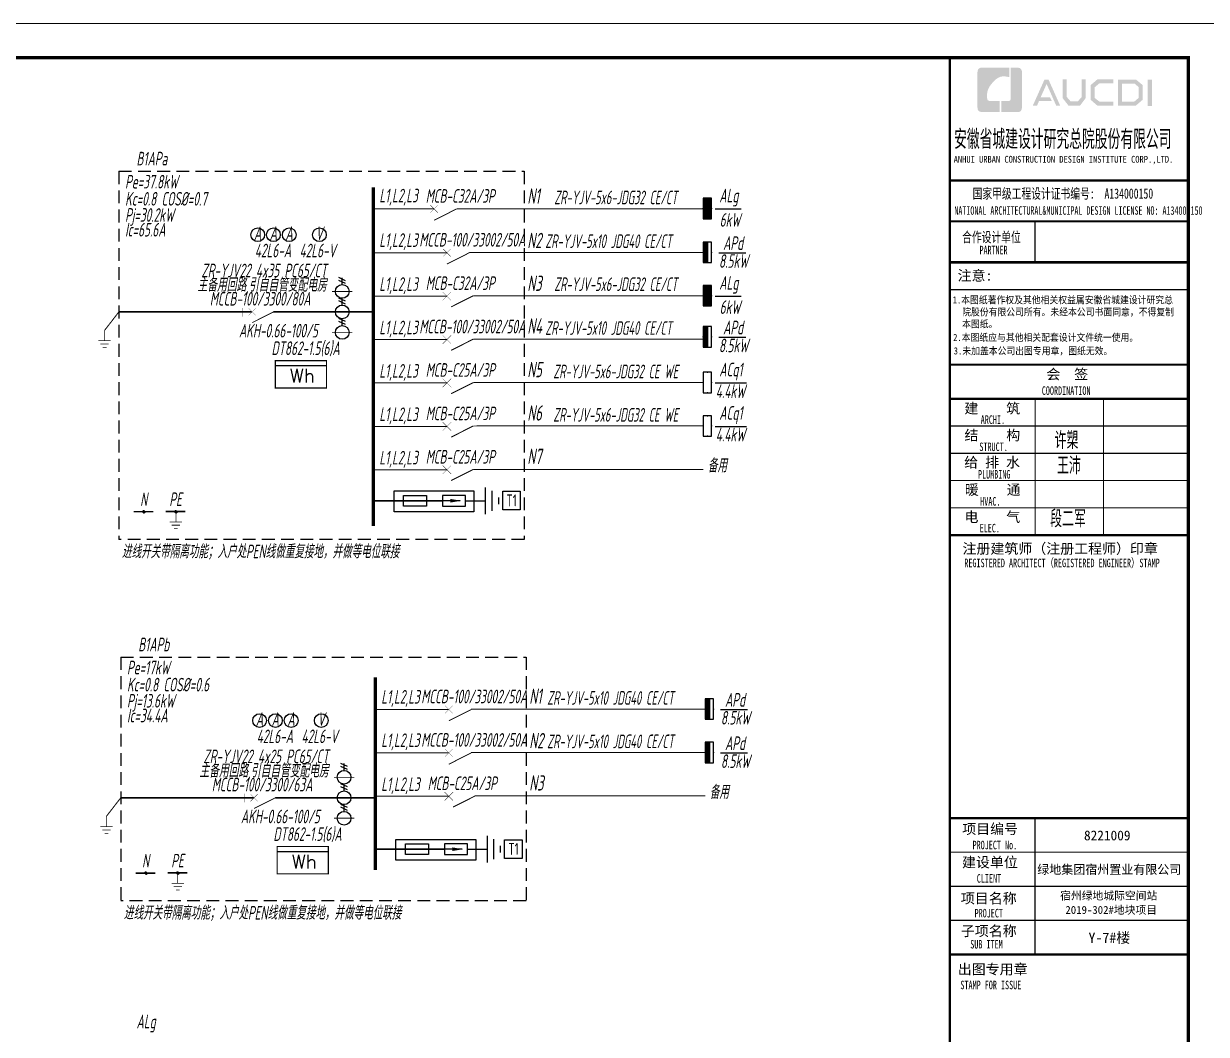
# Model space of a CAD drawing. Extents: x 3002737 to 4077523, y -995787 to -7267.
# Drawn here: x 3550400 to 3585077, y -669029 to -639387 of the extents above; entities that cross this region are included whole.
import ezdxf
from ezdxf.enums import TextEntityAlignment as Align

# ---------------------------------------------------------------- set-up
doc = ezdxf.new("R2010")
doc.units = 0
doc.header["$LTSCALE"] = 1000
doc.header["$MEASUREMENT"] = 0
doc.linetypes.add('DASH', pattern=[0.35, 0.25, -0.1])
doc.linetypes.add('DASH4', pattern=[0.1875, 0.125, -0.0625])
doc.layers.get('0').update_dxf_attribs({"linetype": 'CONTINUOUS'})
for name, color, linetype in [('!!电气', 1, 'CONTINUOUS'), ('DIM-照明', 7, 'CONTINUOUS'), ('ELEMENT', 3, 'CONTINUOUS'), ('EQUIP-箱柜', 3, 'CONTINUOUS'), ('PUB_TITLE', 4, 'CONTINUOUS'), ('WIRE-消防', 4, 'CONTINUOUS'), ('WIRE-照明', 2, 'CONTINUOUS'), ('图签文字', 4, 'CONTINUOUS'), ('照明平面文字层', 3, 'CONTINUOUS')]:
    doc.layers.add(name, color=color, linetype=linetype)
doc.layers.add('图框', color=147, linetype='CONTINUOUS', lineweight=20)
doc.layers.add('图签', color=147, linetype='CONTINUOUS', lineweight=18)
doc.styles.add('_SIMPLEX', font='SIMPLEX.shx', dxfattribs={"width": 0.8, "bigfont": 'GBCBIG.shx'})
doc.styles.add('_TCH_LABEL', font='COMPLEX', dxfattribs={"bigfont": 'GBCBIG'})
doc.styles.add('HT', font='simhei.ttf')
doc.styles.add('HZTXT', font='gbeitc.shx', dxfattribs={"width": 0.8, "height": 400, "bigfont": 'hztxt.shx'})
doc.styles.get("Standard").update_dxf_attribs({"font": 'gbenor.shx', "bigfont": 'gbcbig.shx'})
doc.styles.add('TSSD_Dimension', font='Tssdeng.shx', dxfattribs={"width": 0.7, "bigfont": 'tssdchn.shx'})
doc.styles.add('宋体', font='', dxfattribs={"height": 4})
doc.styles.add('建筑图签-1', font='simhei.ttf', dxfattribs={"width": 0.7})
doc.styles.add('建筑图签-2', font='TXT.shx', dxfattribs={"width": 0.5, "bigfont": 'HZTXT.shx'})
doc.styles.get('宋体').set_extended_font_data('SimSun')

# ---------------------------------------------------------------- blocks, each defined once
blk = doc.blocks.new('院标1')
h = blk.add_hatch(color=150)
h.dxf.hatch_style = 1
h.set_gradient(color1=(33, 113, 253), color2=(33, 113, 253), tint=1, name='INVCURVED')
edge = h.paths.add_edge_path()
edge.add_spline(control_points=[(116373, 648379), (116379, 648379), (116382, 648379), (116391, 648379), (116391, 648379), (116391, 648379), (116616, 648379), (116616, 648379), (116616, 648379), (116616, 648379), (116616, 648054), (116616, 648054), (116616, 648054), (116616, 648054), (116108, 648054), (116108, 648054), (116108, 648054), (116028, 648054), (115963, 648111), (115963, 648199), (115963, 648199), (115963, 648199), (115963, 649215), (115963, 649215), (115963, 649215), (115963, 649295), (116018, 649360), (116108, 649360), (116108, 649360), (116108, 649360), (116897, 649360), (116897, 649360), (116897, 649360), (116897, 649360), (116897, 649080), (116897, 649080), (116897, 649080), (116897, 649080), (116566, 649140), (116356, 648859), (116356, 648859), (116245, 648719), (116240, 648545), (116247, 648466), (116247, 648466), (116254, 648386), (116247, 648466), (116247, 648466), (116247, 648466), (116247, 648466), (116258, 648374), (116373, 648379)], knot_values=[0, 0, 0, 0, 0.071429, 0.071429, 0.071429, 0.107143, 0.142857, 0.142857, 0.142857, 0.178571, 0.214286, 0.214286, 0.214286, 0.25, 0.285714, 0.285714, 0.285714, 0.321429, 0.357143, 0.357143, 0.357143, 0.392857, 0.428571, 0.428571, 0.428571, 0.464286, 0.5, 0.5, 0.5, 0.535714, 0.571429, 0.571429, 0.571429, 0.607143, 0.642857, 0.642857, 0.642857, 0.678571, 0.714286, 0.714286, 0.714286, 0.75, 0.785714, 0.785714, 0.785714, 0.821429, 0.857143, 0.857143, 0.857143, 0.928571, 1, 1, 1, 1], degree=3, periodic=0)
h = blk.add_hatch(color=150)
h.dxf.hatch_style = 1
h.set_gradient(color1=(33, 113, 253), color2=(33, 113, 253), tint=1, name='INVCURVED')
edge = h.paths.add_edge_path()
edge.add_spline(control_points=[(117268, 649215), (117268, 649215), (117268, 648199), (117268, 648199), (117268, 648199), (117268, 648114), (117212, 648054), (117123, 648054), (117123, 648054), (117123, 648054), (116663, 648054), (116663, 648054), (116663, 648054), (116663, 648054), (116663, 648379), (116663, 648379), (116663, 648379), (116663, 648379), (116865, 648379), (116865, 648379), (116865, 648379), (116907, 648379), (116941, 648413), (116941, 648455), (116941, 648455), (116941, 648455), (116941, 649360), (116941, 649360), (116941, 649360), (116941, 649360), (117123, 649360), (117123, 649360), (117123, 649360), (117204, 649360), (117268, 649306), (117268, 649215)], knot_values=[0, 0, 0, 0, 0.1, 0.1, 0.1, 0.15, 0.2, 0.2, 0.2, 0.25, 0.3, 0.3, 0.3, 0.35, 0.4, 0.4, 0.4, 0.45, 0.5, 0.5, 0.5, 0.55, 0.6, 0.6, 0.6, 0.65, 0.7, 0.7, 0.7, 0.75, 0.8, 0.8, 0.8, 0.9, 1, 1, 1, 1], degree=3, periodic=0)
blk = doc.blocks.new('A$C5FAA2C27')
at = {"layer": 'PUB_TITLE'}
h = blk.add_hatch(color=4, dxfattribs=at)
h.paths.add_polyline_path([(5808, 56758), (5934, 56758), (5934, 55988), (5808, 55988)])
h.paths.add_polyline_path([(5056, 56642), (5056, 56116), (5416, 56116), (5540, 56223), (5540, 56541), (5420, 56642)], flags=16)
h.paths.add_polyline_path([(4938, 56760), (4938, 55998), (5460, 55998), (5659, 56168), (5659, 56596), (5463, 56760)])
h.paths.add_polyline_path([(4795, 56764), (4795, 56648), (4388, 56648), (4255, 56537), (4255, 56218), (4388, 56115), (4797, 56115), (4797, 55993), (4333, 55993), (4131, 56168), (4131, 56596), (4329, 56764)])
h.paths.add_polyline_path([(3312, 56762), (3432, 56762), (3432, 56251), (3546, 56120), (3757, 56120), (3871, 56251), (3871, 56762), (3985, 56762), (3985, 56214), (3821, 55997), (3483, 55997), (3312, 56216)])
h.paths.add_polyline_path([(2780, 56760), (2897, 56760), (3239, 55996), (3123, 55996), (2842, 56630), (2667, 56242), (2938, 56242), (2999, 56127), (2618, 56127), (2559, 55994), (2436, 55994)])
for points, const_width in [([(0, 51400), (7000, 51400)], 70), ([(0, 50599), (7000, 50599)], 35)]:
    blk.add_lwpolyline(points, dxfattribs=dict(const_width=const_width))
at = {"layer": '图框'}
for p, q in [((0, 53800), (7000, 53800)), ((0, 53800), (7000, 53800)), ((0, 52600), (7000, 52600))]:
    blk.add_line(p, q, dxfattribs=at)
for points, const_width in [([(0, 0), (0, 57400)], 70), ([(0, 53800), (7000, 53800)], 60), ([(0, 52600), (7000, 52600)], 60), ([(0, 52600), (7000, 52600)], 60), ([(2500, 52600), (2500, 51400)], 35), ([(0, 51400), (7000, 51400)], 60), ([(8, 48400), (7008, 48400)], 60), ([(8, 47400), (7008, 47400)], 70), ([(8, 47400), (7008, 47400)], 70), ([(2508, 47400), (2508, 43400)], 35), ([(4508, 47400), (4508, 43400)], 35), ([(8, 46600), (7008, 46600)], 35), ([(8, 45800), (7008, 45800)], 35), ([(8, 45000), (7008, 45000)], 35), ([(8, 44200), (7008, 44200)], 35), ([(8, 43400), (7008, 43400)], 70), ([(0, 35100), (7000, 35100)], 70), ([(0, 35100), (7000, 35100)], 70), ([(2500, 31100), (2500, 35100)], 35), ([(0, 34100), (7000, 34100)], 35), ([(0, 33100), (7000, 33100)], 35), ([(0, 32100), (7000, 32100)], 35), ([(7000, 31100), (0, 31100)], 70)]:
    blk.add_lwpolyline(points, dxfattribs=dict(at, const_width=const_width))
blk.add_blockref('院标1', (-115149, -592249))
at = {"layer": 'PUB_TITLE', "style": 'HT', "width": 0.88}
for s, p in [('1.本图纸著作权及其他相关权益属安徽省城建设计研究总', (86, 50193)), ('院股份有限公司所有。未经本公司书面同意，不得复制', (365, 49839)), ('本图纸。', (365, 49489)), (' 2.本图纸应与其他相关配套设计文件统一使用。 ', (-25, 49092)), ('3.未加盖本公司出图专用章，图纸无效。', (118, 48698))]:
    blk.add_text(s, height=210, dxfattribs=at).set_placement(p)
at = {"layer": '图签', "color": 154, "style": '宋体'}
for s, height, p in [('8221009', 286.7, (3937, 34448)), ('绿地集团宿州置业有限公司', 258.01, (2568, 33462)), ('宿州绿地城际空间站', 232.2, (3238, 32709)), ('2019-302#地块项目', 232.21, (3392, 32291))]:
    blk.add_text(s, height=height, dxfattribs=at).set_placement(p)
at = {"layer": '图签文字', "color": 7, "style": '建筑图签-1'}
for s, height, width, p in [('安徽省城建设计研究总院股份有限公司', 500, 0.55, (128, 54777)), ('国家甲级工程设计证书编号:  A134000150', 300, 0.7, (672, 53267)), ('合作设计单位', 300, 0.7, (365, 51990))]:
    blk.add_text(s, height=height, dxfattribs=dict(at, width=width)).set_placement(p)
at = {"layer": '图签文字', "linetype": 'Continuous', "style": '建筑图签-1', "width": 0.91}
blk.add_text('ANHUI URBAN CONSTRUCTION DESIGN INSTITUTE CORP.,LTD.', height=200, dxfattribs=at).set_placement((118, 54322))
at = {"layer": '图签文字', "style": '建筑图签-1'}
for s, width, p in [('NATIONAL ARCHITECTURAL&MUNICIPAL DESIGN LICENSE NO: A134000150', 0.6, (137, 52795)), ('PARTNER', 0.6, (875, 51634)), ('COORDINATION', 0.7, (2700, 47513)), ('ARCHI.', 0.7, (909, 46662)), ('STRUCT.', 0.7, (870, 45865)), ('PLUMBING', 0.7, (829, 45058)), ('HVAC.', 0.7, (894, 44265)), ('ELEC.', 0.7, (878, 43480)), ('REGISTERED ARCHITECT（REGISTERED ENGINEER）STAMP', 0.7, (429, 42459)), ('PROJECT No.', 0.7, (670, 34185, -1799)), ('CLIENT', 0.7, (794, 33206)), ('PROJECT', 0.7, (729, 32187)), ('SUB ITEM', 0.7, (602, 31276)), ('STAMP FOR ISSUE', 0.7, (313, 30081))]:
    blk.add_text(s, height=250, dxfattribs=dict(at, width=width)).set_placement(p)
at = {"layer": '图签文字', "color": 7, "style": '建筑图签-1'}
for s, p in [('注意:', (231, 50863)), ('会  签', (2835, 47968)), ('建    筑', (430, 46967)), ('结    构', (434, 46179)), ('给 排 水', (425, 45385)), ('暖    通', (443, 44582)), ('电    气', (433, 43782)), ('注册建筑师（注册工程师）印章', (375, 42854)), ('项目编号', (368, 34632)), ('建设单位', (360, 33655)), ('项目名称', (327, 32597)), ('子项名称', (327, 31640)), ('出图专用章', (236, 30518))]:
    blk.add_text(s, height=300, dxfattribs=at).set_placement(p)
at = {"layer": '图签文字', "color": 1, "style": '建筑图签-2', "width": 0.7}
for s, p in [('许槊', (3075, 45928)), ('王沛', (3146, 45187)), ('段二军', (2944, 43628))]:
    blk.add_text(s, height=500, dxfattribs=at).set_placement(p)
at = {"layer": '图签文字', "color": 2, "style": '建筑图签-1'}
blk.add_text('Y-7#楼', height=300, dxfattribs=at).set_placement((4069, 31441))
blk = doc.blocks.new('0114')
at = {"color": 3, "linetype": 'Continuous', "const_width": 0.3}
for points in [[(0, 0), (0, -4.58)], [(-2.75, -4.58), (2.75, -4.58)], [(-1.83, -6.01), (1.83, -6.01)], [(-0.86, -7.5), (0.86, -7.5)]]:
    blk.add_lwpolyline(points, dxfattribs=at)
blk = doc.blocks.new('*X32')
at = {"color": 0}
for p, q in [((197.1, 124.2), (199.7, 126.7)), ((197.2, 123.8), (200.1, 126.7)), ((197.2, 124.6), (199.2, 126.7)), ((197.3, 123.4), (200.4, 126.6)), ((197.3, 125.2), (198.6, 126.5)), ((197.4, 123.1), (200.7, 126.5)), ((197.5, 122.9), (201, 126.3)), ((197.7, 122.6), (201.2, 126.1)), ((197.9, 122.4), (201.4, 125.9)), ((198.1, 122.2), (201.6, 125.7)), ((198.4, 122), (201.8, 125.4)), ((198.7, 121.9), (201.9, 125.2)), ((199, 121.8), (202, 124.8)), ((199.4, 121.7), (202.1, 124.5)), ((199.8, 121.7), (202.1, 124.1)), ((200.3, 121.8), (202, 123.5)), ((201.2, 122.3), (201.6, 122.7))]:
    blk.add_line(p, q, dxfattribs=at)
blk = doc.blocks.new('HC000089')
at = {"color": 4, "linetype": 'Continuous', "const_width": 0.2}
blk.add_lwpolyline([(-1.8, -1.8, 0.198912), (0, -2.5, 0.198912), (1.8, -1.8, 0.198912), (2.5, 0, 0.198912), (1.8, 1.8, 0.198912), (0, 2.5, 0.198912), (-1.8, 1.8, 0.198912), (-2.5, 0, 0.198912)], format="xyb", close=True, dxfattribs=at)
at = {"color": 4}
blk.add_blockref('*X32', (-199.6, -124.2), dxfattribs=at)
blk = doc.blocks.new('A$C7C37685A')
at = {"layer": 'ELEMENT'}
for p, q in [((1135, -260), (1135, 260)), ((294, 104), (294, -104)), ((745, 104), (294, 104)), ((641, 0), (294, 0)), ((745, -104), (745, 104)), ((1264, -195), (1264, 195)), ((1394, -65), (1394, 65)), ((294, -104), (745, -104))]:
    blk.add_line(p, q, dxfattribs=at)
for points in [[(294, 0), (0, 0)], [(745, 0), (1135, 0)]]:
    blk.add_lwpolyline(points, dxfattribs=at)
for points in [[(658, 0), (450, -35), (450, 35), (658, 0)], [(450, 35), (658, 0), (450, -35), (450, 35)], [(450, -35), (450, 35), (658, 0), (450, 35)]]:
    blk.add_solid(points, dxfattribs=at)
blk = doc.blocks.new('A$C64190E90')
at = {"layer": 'DIM-照明', "color": 3}
blk.add_lwpolyline([(0, 104), (450, 104), (450, -104), (0, -104)], close=True, dxfattribs=at)
at = {"layer": 'DIM-照明'}
blk.add_blockref('A$C7C37685A', (466, 0), dxfattribs=at)
blk = doc.blocks.new('A$C5F6A5641')
at = {"layer": 'WIRE-照明', "color": 3}
for p, q in [((0, 0), (2337, 0)), ((0, -611), (0, 0)), ((2337, 0), (2337, -611)), ((2337, -611), (0, -611))]:
    blk.add_line(p, q, dxfattribs=at)
blk = doc.blocks.new('1107AA')
at = {"color": 3, "linetype": 'Continuous'}
for points, const_width in [([(0, -7.5), (-3.79, 0)], 0.3), ([(-1.25, 1.25), (1.25, -1.25)], 0.1), ([(1.25, 1.25), (-1.25, -1.25)], 0.1)]:
    blk.add_lwpolyline(points, dxfattribs=dict(at, const_width=const_width))
blk = doc.blocks.new('*X10')
at = {"color": 0}
for p, q in [((-250, 33), (-183, 100)), ((-250, 68), (-218, 100)), ((-247, 0), (-147, 100)), ((-212, 0), (-112, 100)), ((-177, 0), (-77, 100)), ((-141, 0), (-41, 100)), ((-106, 0), (-6, 100)), ((-71, 0), (29, 100)), ((-35, 0), (65, 100)), ((0, 0), (100, 100)), ((35, 0), (135, 100)), ((71, 0), (171, 100)), ((106, 0), (206, 100)), ((141, 0), (241, 100)), ((177, 0), (250, 73)), ((212, 0), (250, 38)), ((247, 0), (250, 3))]:
    blk.add_line(p, q, dxfattribs=at)
blk = doc.blocks.new('$equip$00001414')
for p, q in [((0.75, 0.6), (-0.75, 0.6)), ((-0.75, 0.6), (-0.75, 0)), ((-0.75, 0.3), (0.75, 0.3)), ((-0.75, 0), (0.75, 0)), ((0.75, 0), (0.75, 0.6))]:
    blk.add_line(p, q)
at = {"const_width": 0.3}
blk.add_lwpolyline([(-0.75, 0.15), (0.75, 0.15)], dxfattribs=at)
for p in [(-0.75, 0.3), (0, 0.6), (0, 0), (0.75, 0.3)]:
    blk.add_point(p)
at = {"xscale": 0.00300000000061118, "yscale": 0.00300000000061118, "zscale": 0.00300000000061118}
blk.add_blockref('*X10', (0, 0), dxfattribs=at)
at = {"style": '_TCH_LABEL', "flags": 9}
blk.add_attdef('A', (0, 0), '', height=0.00002, dxfattribs=at)
blk = doc.blocks.new('0923')
at = {"color": 3, "linetype": 'Continuous'}
for p, q in [((-5, -3.75), (-2.5, -3.75)), ((-4.61, -5), (-3.5, -2.5)), ((-3.56, -5), (-2.45, -2.5)), ((2.5, -3.75), (5, -3.75)), ((2.89, -5), (4, -2.5)), ((3.94, -5), (5.05, -2.5)), ((10, -3.75), (12.5, -3.75)), ((10.39, -5), (11.5, -2.5)), ((11.44, -5), (12.55, -2.5))]:
    blk.add_line(p, q, dxfattribs=at)
at = {"color": 3, "linetype": 'Continuous', "const_width": 0.3}
for points in [[(-7.5, 0), (-7.5, -7.5)], [(0, 0), (0, -7.5)], [(7.5, 0), (7.5, -7.5)]]:
    blk.add_lwpolyline(points, dxfattribs=at)
at = {"color": 3, "linetype": 'Continuous'}
for centre in [(-7.5, -3.75), (0, -3.75), (7.5, -3.75)]:
    blk.add_circle(centre, 2.5, dxfattribs=at)
blk = doc.blocks.new('$element$00000586')
blk.add_line((0.173, 0), (0.173, -1))
at = {"const_width": 0.0233}
blk.add_lwpolyline([(-0.267, 0), (0.267, 0), (0.267, -1), (-0.267, -1), (-0.267, 0)], dxfattribs=at)
at = {"style": '_SIMPLEX'}
blk.add_text('Wh', height=0.2667, rotation=270, dxfattribs=at).set_placement((-0.161, -0.281))
at = {"flags": 9}
blk.add_attdef('S', (0, 0), '', height=0.00000667, dxfattribs=at)
blk.add_attdef('S', (0, 0), '', height=0.00000667, dxfattribs=at)
blk.add_attdef('S', (0, 0), '', height=0.00000667, dxfattribs=at)
blk = doc.blocks.new('*X8')
at = {"color": 0}
for p, q in [((-250, 33), (-83, 200)), ((-250, 68), (-118, 200)), ((-250, 104), (-154, 200)), ((-250, 139), (-189, 200)), ((-250, 174), (-224, 200)), ((-247, 0), (-47, 200)), ((-212, 0), (-12, 200)), ((-177, 0), (23, 200)), ((-141, 0), (59, 200)), ((-106, 0), (94, 200)), ((-71, 0), (129, 200)), ((-35, 0), (165, 200)), ((0, 0), (200, 200)), ((35, 0), (235, 200)), ((71, 0), (250, 179)), ((106, 0), (250, 144)), ((141, 0), (250, 109)), ((177, 0), (250, 73)), ((212, 0), (250, 38)), ((247, 0), (250, 3))]:
    blk.add_line(p, q, dxfattribs=at)
blk = doc.blocks.new('$equip$00001421')
for p, q in [((0.75, 0.6), (-0.75, 0.6)), ((-0.75, 0.6), (-0.75, 0)), ((-0.75, 0), (0.75, 0)), ((0.75, 0), (0.75, 0.6))]:
    blk.add_line(p, q)
at = {"const_width": 0.6}
blk.add_lwpolyline([(-0.75, 0.3), (0.75, 0.3)], dxfattribs=at)
for p in [(-0.75, 0.3), (0, 0.6), (0, 0), (0.75, 0.3)]:
    blk.add_point(p)
at = {"xscale": 0.00300000000061118, "yscale": 0.00300000000061118, "zscale": 0.00300000000061118}
blk.add_blockref('*X8', (0, 0), dxfattribs=at)
at = {"style": '_TCH_LABEL', "flags": 9}
blk.add_attdef('A', (0, 0), '', height=0.00002, dxfattribs=at)
blk = doc.blocks.new('$equip$00001413')
for p, q in [((0.75, 0.6), (-0.75, 0.6)), ((-0.75, 0.6), (-0.75, 0)), ((-0.75, 0), (0.75, 0)), ((0.75, 0), (0.75, 0.6))]:
    blk.add_line(p, q)
for p in [(-0.75, 0.3), (0, 0.6), (0, 0), (0.75, 0.3)]:
    blk.add_point(p)
at = {"style": '_TCH_LABEL', "flags": 9}
blk.add_attdef('A', (0, 0), '', height=0.00002, dxfattribs=at)

msp = doc.modelspace()

# ---------------------------------------------------------------- linework, layer by layer
at = {"color": 3, "linetype": 'Continuous'}
for points, const_width in [([(3562684.6, -647503.7), (3562934.6, -647253.7)], 10), ([(3562684.6, -647253.7), (3562934.6, -647503.7)], 10), ([(3563581.1, -647367.9), (3562934.6, -647694.7)], 30), ([(3556808, -647724.2), (3556808, -647975.6)], 10), ([(3562684.6, -648776.7), (3562934.6, -648526.7)], 10), ([(3562684.6, -648526.7), (3562934.6, -648776.7)], 10), ([(3563581.1, -648640.9), (3562934.6, -648967.7)], 30), ([(3562684.6, -650049.7), (3562934.6, -649799.7)], 10), ([(3562684.6, -649799.7), (3562934.6, -650049.7)], 10), ([(3563581.1, -649913.8), (3562934.6, -650240.6)], 30), ([(3562684.6, -651322.7), (3562934.6, -651072.7)], 10), ([(3562684.6, -651072.7), (3562934.6, -651322.7)], 10), ([(3563581.1, -651186.8), (3562934.6, -651513.6)], 30), ([(3562684.6, -652595.7), (3562934.6, -652345.7)], 10), ([(3562684.6, -652345.7), (3562934.6, -652595.7)], 10), ([(3563581.1, -652459.8), (3562934.6, -652786.6)], 30), ([(3556864.4, -661972.8), (3556864.4, -662224.1)], 10), ([(3562741, -662172), (3562991, -661922)], 10), ([(3562741, -661922), (3562991, -662172)], 10), ([(3563637.4, -662036.1), (3562991, -662362.9)], 30)]:
    msp.add_lwpolyline(points, dxfattribs=dict(at, const_width=const_width))
at = {"layer": 'DIM-照明', "color": 3, "linetype": 'DASH4', "ltscale": 3}
for p, q in [((3553191.6, -643717.1), (3565075.8, -643717.1)), ((3553191.6, -643717.1), (3553191.6, -654512.7)), ((3565075.8, -643717.1), (3565075.8, -654512.7)), ((3565075.8, -654512.7), (3553191.6, -654512.7)), ((3553248, -657965.6), (3565132.1, -657965.6)), ((3553248, -657965.6), (3553248, -665110.8)), ((3565132.1, -657965.6), (3565132.1, -665110.8)), ((3565132.1, -665110.8), (3553248, -665110.8))]:
    msp.add_line(p, q, dxfattribs=at)
at = {"layer": 'DIM-照明', "color": 7}
for p, q in [((3570676.7, -644821), (3571440.5, -644821)), ((3570778.5, -646105.8), (3571571, -646105.8)), ((3570676.7, -647378.7), (3571440.5, -647378.7)), ((3570778.5, -648582), (3571571, -648582)), ((3570676.7, -649924.7), (3571589.4, -649924.7)), ((3570676.7, -651197.7), (3571589.4, -651197.7)), ((3570834.8, -659501), (3571627.4, -659501)), ((3570834.8, -660774), (3571627.4, -660774))]:
    msp.add_line(p, q, dxfattribs=at)
at = {"layer": 'DIM-照明', "color": 3, "const_width": 100}
for points in [[(3560653.5, -644190.1), (3560653.5, -654116)], [(3560709.9, -658557.6), (3560709.9, -664212.6)]]:
    msp.add_lwpolyline(points, dxfattribs=at)
at = {"layer": 'DIM-照明', "color": 3, "linetype": 'Continuous'}
for points, const_width in [([(3560653.5, -644821), (3562435.4, -644821)], 28.8), ([(3563092.5, -644821), (3570328.2, -644821)], 28.8), ([(3560653.5, -646105.8), (3562809.6, -646105.8)], 28.8), ([(3563462.7, -646094), (3570328.2, -646094)], 28.8), ([(3560653.5, -647378.7), (3562809.6, -647378.7)], 28.8), ([(3563581.1, -647367.9), (3563873.4, -647367.9)], 28.8), ([(3563684.3, -647367), (3570328.2, -647367)], 28.8), ([(3552772, -648383.8), (3553191.6, -647841.3)], 28.8), ([(3553191.6, -647841.3), (3557085.9, -647841.3)], 49.9), ([(3557723.9, -647841.3), (3560602.2, -647841.3)], 49.9), ([(3560653.5, -648651.7), (3562809.6, -648651.7)], 28.8), ([(3563581.1, -648640.9), (3563873.4, -648640.9)], 28.8), ([(3563684.3, -648639.9), (3570328.2, -648639.9)], 28.8), ([(3560653.5, -649924.7), (3562809.6, -649924.7)], 28.8), ([(3563581.1, -649913.8), (3563873.4, -649913.8)], 28.8), ([(3563684.3, -649912.9), (3570328.2, -649912.9)], 28.8), ([(3560653.5, -651197.7), (3562809.6, -651197.7)], 28.8), ([(3563581.1, -651186.8), (3563873.4, -651186.8)], 28.8), ([(3563684.3, -651185.9), (3570328.2, -651185.9)], 28.8), ([(3560653.5, -652470.7), (3562809.6, -652470.7)], 28.8), ([(3563581.1, -652459.8), (3563873.4, -652459.8)], 28.8), ([(3563684.3, -652458.9), (3570328.2, -652458.9)], 28.8), ([(3560653.5, -653378.9), (3562706.2, -653378.9)], 47.2), ([(3553624.4, -653699.8), (3554204.9, -653699.8)], 47.5), ([(3554561.9, -653695.6), (3555142.3, -653695.6)], 47.5), ([(3560709.9, -659501), (3562866, -659501)], 28.8), ([(3563519.1, -659489.2), (3570384.6, -659489.2)], 28.8), ([(3560709.9, -660774), (3562866, -660774)], 28.8), ([(3563519.1, -660762.2), (3570384.6, -660762.2)], 28.8), ([(3552828.4, -662632.3), (3553248, -662089.8)], 28.8), ([(3553248, -662089.8), (3557142.3, -662089.8)], 49.9), ([(3557780.3, -662089.8), (3560658.5, -662089.8)], 49.9), ([(3560709.9, -662047), (3562866, -662047)], 28.8), ([(3563637.4, -662036.1), (3563929.8, -662036.1)], 28.8), ([(3563740.7, -662035.2), (3570384.6, -662035.2)], 28.8), ([(3560709.9, -663598.9), (3562762.6, -663598.9)], 47.2), ([(3553680.8, -664297.9), (3554261.2, -664297.9)], 47.5), ([(3554618.2, -664293.8), (3555198.7, -664293.8)], 47.5)]:
    msp.add_lwpolyline(points, dxfattribs=dict(at, const_width=const_width))
at = {"layer": 'ELEMENT', "linetype": 'ByBlock'}
for centre in [(3557262.7, -645577.4), (3557724.8, -645577.4), (3558186.9, -645577.4), (3559070.2, -645577.4), (3557319.1, -659825.9), (3557781.2, -659825.9), (3558243.2, -659825.9), (3559126.5, -659825.9)]:
    msp.add_circle(centre, 201, dxfattribs=at)
at = {"layer": '图框'}
msp.add_lwpolyline([(3501451.8, -639386.6), (3585551.8, -639386.6), (3585551.8, -698786.6), (3501451.8, -698786.6)], close=True, dxfattribs=at)
at = {"layer": '图框', "const_width": 100}
msp.add_lwpolyline([(3584551.8, -697786.6), (3584551.8, -640386.6), (3503951.8, -640386.6), (3503951.8, -697786.6)], close=True, dxfattribs=at)
at = {"layer": '照明平面文字层', "color": 7}
for points in [[(3564446.3, -653099.9), (3564960.3, -653099.9), (3564960.3, -653647.7), (3564446.3, -653647.7)], [(3564502.7, -663319.8), (3565016.6, -663319.8), (3565016.6, -663867.6), (3564502.7, -663867.6)]]:
    msp.add_lwpolyline(points, close=True, dxfattribs=at)

# ---------------------------------------------------------------- block references
at = {"layer": '!!电气'}
msp.add_blockref('A$C5FAA2C27', (3577551.8, -697786.6), dxfattribs=at)
at = {"layer": 'DIM-照明', "linetype": 'Continuous', "rotation": 90}
for p, xscale, yscale, zscale in [((3562435.4, -644821), 87.60960006713867, 87.60960006713867, 87.60960006713867), ((3562809.6, -646105.8), 87.60960006713867, 87.60960006713867, 87.60960006713867), ((3557099.7, -647841.3), 83.2291202545166, 83.2291202545166, 83.2291202545166), ((3562866, -659501), 87.60960006713867, 87.60960006713867, 87.60960006713867), ((3562866, -660774), 87.60960006713867, 87.60960006713867, 87.60960006713867), ((3557156.1, -662089.8), 83.2291202545166, 83.2291202545166, 83.2291202545166)]:
    msp.add_blockref('1107AA', p, dxfattribs=dict(at, xscale=xscale, yscale=yscale, zscale=zscale))
at = {"layer": 'DIM-照明', "color": 3, "linetype": 'Continuous', "xscale": -66.50000000000003, "yscale": 66.5, "zscale": 66.49999999999999, "rotation": 1.643353773062017e-06}
for p in [(3552772, -648383.8), (3552828.4, -662632.3)]:
    msp.add_blockref('0114', p, dxfattribs=at)
at = {"layer": 'DIM-照明', "xscale": 14.62999999523163, "yscale": 14.62999999523163, "zscale": 14.62999999523163}
for p in [(3553926.6, -653699.9), (3554863.1, -653699.9), (3553983, -664298), (3554919.5, -664298)]:
    msp.add_blockref('HC000089', p, dxfattribs=at)
at = {"layer": 'DIM-照明', "linetype": 'DASH', "xscale": -66.50000000000003, "yscale": 66.5, "zscale": 66.49999999999999, "rotation": 1.643353773062017e-06}
for p in [(3554863, -653695.6), (3554919.4, -664293.8)]:
    msp.add_blockref('0114', p, dxfattribs=at)
at = {"layer": 'ELEMENT', "linetype": 'ByBlock'}
for name, p, xscale, yscale, zscale, rotation in [('0923', (3559440.3, -647841.3), 80.11444089422005, 80.11444089422005, 80.11444089422005, 89.9999984630715), ('$element$00000586', (3557778.2, -649673.3), 1499.999999996973, 1499.999999996973, 1499.999999996973, 90), ('0923', (3559496.6, -662089.8), 80.11444089422005, 80.11444089422005, 80.11444089422005, 89.9999984630715), ('$element$00000586', (3557834.6, -663921.8), 1499.999999996973, 1499.999999996973, 1499.999999996973, 90)]:
    msp.add_blockref(name, p, dxfattribs=dict(at, xscale=xscale, yscale=yscale, zscale=zscale, rotation=rotation))
at = {"layer": 'EQUIP-箱柜', "xscale": 400, "yscale": 400, "zscale": 400}
for name, p, rotation in [('$equip$00001421', (3570568.2, -644809.2), 90), ('$equip$00001414', (3570328.2, -646094), 270), ('$equip$00001421', (3570568.2, -647367), 90), ('$equip$00001414', (3570328.2, -648570.3), 270), ('$equip$00001413', (3570328.2, -649912.9), 269.9999999431726), ('$equip$00001413', (3570328.2, -651185.9), 269.9999999431726), ('$equip$00001414', (3570384.6, -659489.2), 270), ('$equip$00001414', (3570384.6, -660762.2), 270)]:
    msp.add_blockref(name, p, dxfattribs=dict(at, rotation=rotation))
at = {"layer": 'WIRE-消防'}
for p in [(3561261, -653090.8), (3561317.3, -663310.8)]:
    msp.add_blockref('A$C5F6A5641', p, dxfattribs=at)
at = {"layer": 'WIRE-照明', "xscale": 1.5, "yscale": 1.5, "zscale": 1.5}
for p in [(3561539.3, -653378.9), (3561595.6, -663598.9)]:
    msp.add_blockref('A$C64190E90', p, dxfattribs=at)

# ---------------------------------------------------------------- texts
at = {"layer": 'DIM-照明', "color": 7, "linetype": 'Continuous', "style": 'HZTXT'}
for s, width, p in [('B1APa', 0.7, (3554159.3, -643346.2)), ('ZR-YJV-5x6-JDG32 CE/CT', 0.654, (3567760.6, -644482.4)), ('ZR-YJV-5x10 JDG40 CE/CT', 0.654, (3567550.2, -645767.2)), ('ZR-YJV22 4x35 PC65/CT', 0.7, (3557449.6, -646625.7)), ('主备用回路,引自自管变配电房', 0.65, (3557391, -647071.2)), ('ZR-YJV-5x6-JDG32 CE/CT', 0.654, (3567760.6, -647028.4)), ('MCCB-100/3300/80A', 0.7, (3557334.7, -647454.9)), ('ZR-YJV-5x10 JDG40 CE/CT', 0.654, (3567550.2, -648313.1)), ('ZR-YJV-5x6-JDG32 CE WE', 0.654, (3567760.6, -649586.1)), ('ZR-YJV-5x6-JDG32 CE WE', 0.654, (3567760.6, -650859.1)), ('B1APb', 0.7, (3554215.7, -657594.7)), ('ZR-YJV-5x10 JDG40 CE/CT', 0.654, (3567606.5, -659162.4)), ('ZR-YJV-5x10 JDG40 CE/CT', 0.654, (3567606.5, -660435.4)), ('ZR-YJV22 4x25 PC65/CT', 0.7, (3557506, -660874.2)), ('主备用回路,引自自管变配电房', 0.65, (3557447.4, -661319.7)), ('MCCB-100/3300/63A', 0.7, (3557391.1, -661703.5)), ('ALg', 0.7, (3553989.9, -668713.3))]:
    msp.add_text(s, height=400, dxfattribs=dict(at, width=width)).set_placement(p, align=Align.MIDDLE)
at = {"layer": 'DIM-照明', "color": 7, "linetype": 'Continuous', "style": 'HZTXT', "width": 0.7}
for s, p in [('Pe=37.8kW', (3553375, -644222.1)), ('L1,L2,L3', (3560829.4, -644629)), ('MCB-C32A/3P', (3562189.8, -644640.3)), ('Kc=0.8 COS%%C=0.7', (3553375, -644723.7)), ('Pj=30.2kW', (3553375, -645197.8)), ('Ic=65.6A', (3553375, -645629.7)), ('L1,L2,L3', (3560829.4, -645934.1)), ('MCCB-100/33002/50A', (3562001.6, -645925)), ('L1,L2,L3', (3560829.4, -647223.5)), ('MCB-C32A/3P', (3562189.8, -647198)), ('L1,L2,L3', (3560829.4, -648496.4)), ('MCCB-100/33002/50A', (3562001.6, -648471)), ('AKH-0.66-100/5', (3556711.3, -648591)), ('DT862-1.5(6)A', (3557666.7, -649105.8)), ('L1,L2,L3', (3560829.4, -649769.4)), ('MCB-C25A/3P', (3562189.8, -649744)), ('L1,L2,L3', (3560829.4, -651042.4)), ('MCB-C25A/3P', (3562189.8, -651016.9)), ('L1,L2,L3', (3560829.4, -652315.4)), ('MCB-C25A/3P', (3562189.8, -652289.9)), ('N', (3553816.9, -653537)), ('PE', (3554670.9, -653537)), ('进线开关带隔离功能；入户处PEN线做重复接地，并做等电位联接', (3553279.3, -655066.2)), ('Pe=17kW', (3553431.3, -658470.6)), ('Kc=0.8 COS%%C=0.6', (3553431.3, -658972.2)), ('Pj=13.6kW', (3553431.3, -659446.3)), ('L1,L2,L3', (3560885.8, -659329.3)), ('MCCB-100/33002/50A', (3562058, -659320.3)), ('Ic=34.4A', (3553431.3, -659878.2)), ('L1,L2,L3', (3560885.8, -660602.3)), ('MCCB-100/33002/50A', (3562058, -660593.3)), ('L1,L2,L3', (3560885.8, -661891.7)), ('MCB-C25A/3P', (3562246.2, -661866.2)), ('AKH-0.66-100/5', (3556767.7, -662839.5)), ('DT862-1.5(6)A', (3557723, -663354.3)), ('N', (3553873.2, -664135.2)), ('PE', (3554727.3, -664135.2)), ('进线开关带隔离功能；入户处PEN线做重复接地，并做等电位联接', (3553335.6, -665664.3))]:
    msp.add_text(s, height=400, dxfattribs=at).set_placement(p)
at = {"layer": 'DIM-照明', "color": 7, "style": 'HZTXT', "width": 0.7}
for s, height, p in [('N1', 450, (3565168.4, -644668.5)), ('ALg', 400, (3570795.8, -644627.9)), ('6kW', 400, (3570808.5, -645341.8)), ('N2', 450, (3565168.4, -645971.1)), ('APd', 400, (3570907.7, -646023.5)), ('8.5kW', 400, (3570787.3, -646547.9)), ('N3', 450, (3565168.4, -647226.3)), ('ALg', 400, (3570795.8, -647185.7)), ('6kW', 400, (3570808.5, -647899.6)), ('N4', 450, (3565168.4, -648479.7)), ('APd', 400, (3570907.7, -648499.8)), ('8.5kW', 400, (3570787.3, -649024.2)), ('N5', 450, (3565168.4, -649757.4)), ('ACq1', 400, (3570795.8, -649731.6)), ('4.4kW', 400, (3570693.5, -650365.1)), ('N6', 450, (3565168.4, -651030.4)), ('ACq1', 400, (3570795.8, -651004.6)), ('4.4kW', 400, (3570693.5, -651638.1)), ('N7', 450, (3565168.4, -652303.3)), ('备用', 400, (3570458.8, -652546.9)), ('N1', 450, (3565224.8, -659336.8)), ('APd', 400, (3570964.1, -659418.7)), ('8.5kW', 400, (3570843.7, -659943.2)), ('N2', 450, (3565224.8, -660639.4)), ('APd', 400, (3570964.1, -660691.7)), ('8.5kW', 400, (3570843.7, -661216.2)), ('N3', 450, (3565224.8, -661879.7)), ('备用', 400, (3570515.2, -662123.2))]:
    msp.add_text(s, height=height, dxfattribs=at).set_placement(p)
at = {"layer": 'DIM-照明', "color": 7, "linetype": 'Continuous', "style": 'HZTXT', "width": 0.7}
for s, p in [('A', (3557151.8, -645533.2)), ('A', (3557613.8, -645533.2)), ('A', (3558075.9, -645533.2)), ('V', (3558959.2, -645533.2)), ('42L6-A', (3557178, -646040.2)), ('42L6-V', (3558491.3, -646040.2)), ('A', (3557208.1, -659781.7)), ('A', (3557670.2, -659781.7)), ('A', (3558132.2, -659781.7)), ('V', (3559015.6, -659781.7)), ('42L6-A', (3557234.3, -660288.7)), ('42L6-V', (3558547.7, -660288.7))]:
    msp.add_text(s, height=400, dxfattribs=at).set_placement(p, align=Align.MIDDLE_LEFT)
at = {"layer": '照明平面文字层', "color": 7, "style": 'TSSD_Dimension', "width": 0.7}
for p in [(3564556, -653544.9), (3564612.3, -663764.9)]:
    msp.add_text('T1', height=350, dxfattribs=at).set_placement(p)

doc.saveas('drawing.dxf')
